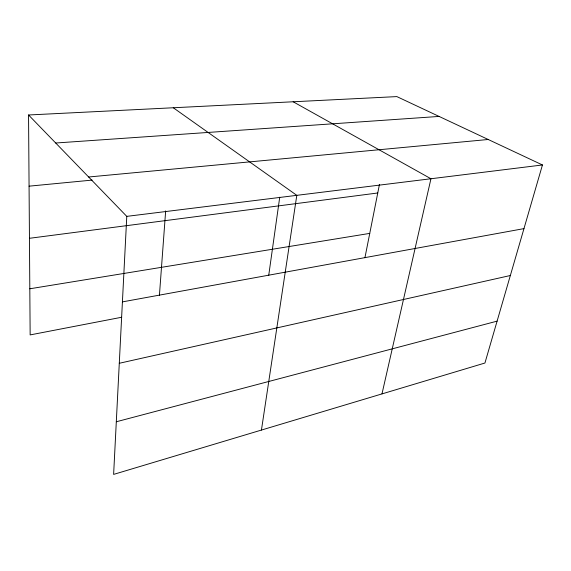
<?xml version="1.0" encoding="UTF-8"?>
<svg xmlns="http://www.w3.org/2000/svg" width="571" height="571" viewBox="0 0 571 571"><rect width="100%" height="100%" fill="white"/><g stroke="black" fill="none" stroke-linecap="round" stroke-linejoin="round"><path stroke-width="0.86" d="M28.55 114.985L126.776 216.366L113.622 474.401L484.936 363.02L542.45 164.962L396.859 96.599L28.55 114.985L30.149 334.913L121.702 317.248M159.423 295.314L165.661 210.913M268.727 275.336L279.726 197.209M261.439 430.063L296.806 195.339L173.291 107.762M364.926 257.757L379.458 184.412M381.985 393.897L430.948 178.752L293.159 101.774M116.306 421.769L497.098 321.138M119.289 363.284L510.346 275.515M122.415 301.881L523.964 228.621M29.813 288.783L369.751 233.389M29.442 238.3L377.759 192.984M126.776 216.366L542.45 164.962M29.064 186.167L92.117 180.101M88.633 177.003L488.212 139.495M55.708 143.014L439.092 116.427"/></g></svg>
